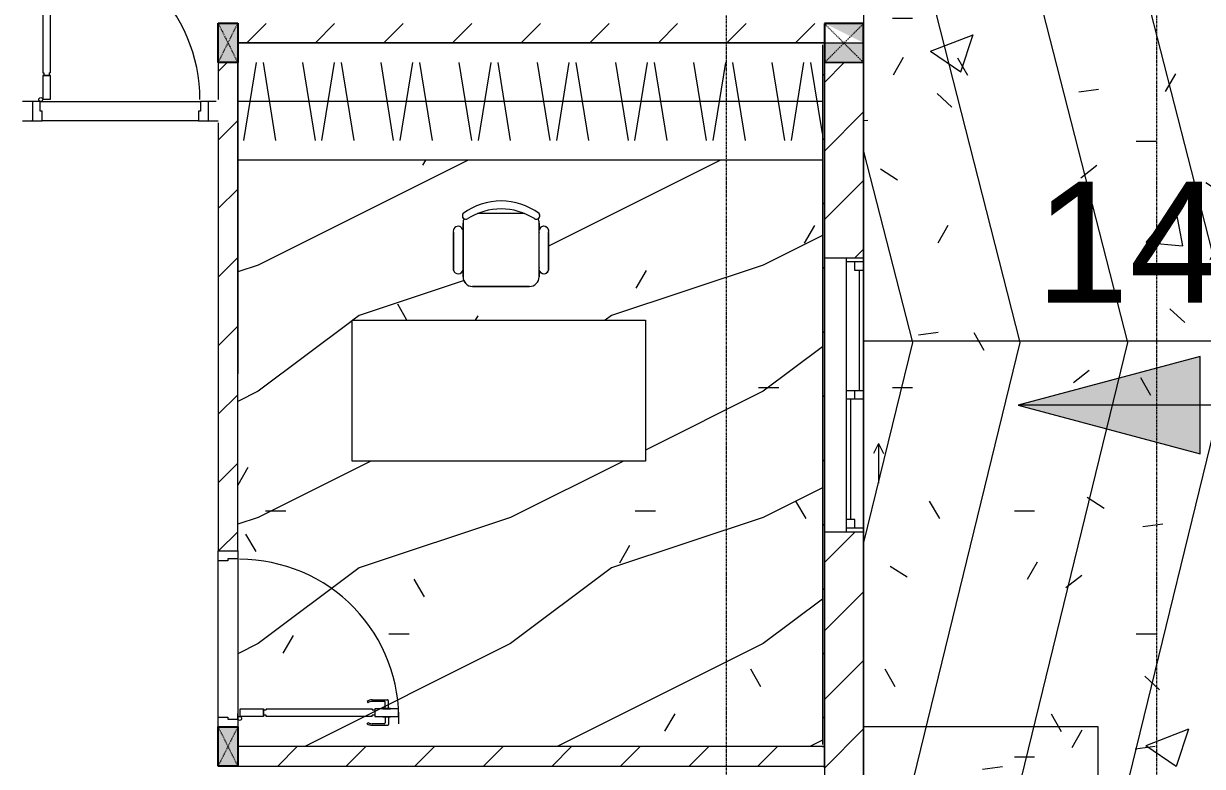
# Model space of a CAD drawing. Header units: millimetres. Extents: x 5121 to 246734, y -48180 to 129206.
# Drawn here: x 49158 to 55185, y 64835 to 68635 of the extents above; entities that cross this region are included whole.
import ezdxf

# ---------------------------------------------------------------- set-up
doc = ezdxf.new("R2010")
doc.units = ezdxf.units.MM
doc.linetypes.add('Dash', pattern=[6, 3, -3])
doc.linetypes.add('Grid Line', pattern=[22.225, 12.7, -3.175, 3.175, -3.175])
for name, color, linetype, lineweight in [('0-1', 7, 'Continuous', 5), ('A-DETL-GENF-1', 50, 'Continuous', 9), ('A-DETL-THIN', 151, 'Continuous', 9), ('A-DOOR-1', 253, 'Continuous', 9), ('A-DOOR-2', 50, 'Continuous', 9), ('A-FLOR-1', 50, 'Continuous', 9), ('A-FLOR-PATT', 8, 'Continuous', 9), ('A-FLOR-PATT-1', 9, 'Continuous', 9), ('A-GLAZ', 151, 'Continuous', 9), ('A-WALL', 113, 'Continuous', 9), ('A-WALL-1', 250, 'Continuous', 18), ('A-WALL-2', 50, 'Continuous', 9), ('A-WALL-PATT-1', 9, 'Continuous', 9), ('A-WALL-PATT-2', 50, 'Continuous', 9), ('A-WALL-PATT-3', 111, 'Continuous', 9), ('G-ANNO-DIMS', 111, 'Continuous', 9), ('G-IMPT', 8, 'Continuous', 9), ('I-FURN', 30, 'Continuous', 9), ('I-FURN-1', 253, 'Continuous', 9), ('M-EQPM', 50, 'Continuous', 9), ('S-COLS', 52, 'Continuous', 9), ('S-COLS-1', 7, 'Continuous', 5), ('S-COLS-2', 10, 'Continuous', 25), ('S-COLS-3', 50, 'Continuous', 9), ('S-COLS-4', 253, 'Continuous', 9), ('S-COLS-5', 52, 'Continuous', 25), ('S-COLS-6', 52, 'Dash', 9), ('S-COLS-HDLN', 52, 'Dash', 9), ('S-COLS-HDLN-1', 50, 'Dash', 9), ('S-GRID-1', 1, 'Grid Line', 9)]:
    doc.layers.add(name, color=color, linetype=linetype, lineweight=lineweight)
doc.styles.add('Arial_11', font='arial_0.ttf', dxfattribs={"height": 620})
pattern_1 = [(45, (0, 0), (-175.3625, 175.3625), [])]

# ---------------------------------------------------------------- blocks, each defined once
blk = doc.blocks.new('DOOR_CW_01 CANH MO-PANEL KINH - DIW_01-900x2200-CỬA GỖ VÂN LAMINATE-553375-TKCS_MB TỔNG THỂ TẦNG 1')
at = {"layer": 'A-DETL-GENF-1'}
for p, q in [((-397, -182), (-397, -62)), ((-397, -62), (-357, -62)), ((-357, -62), (-357, -182)), ((-357, -182), (-397, -182)), ((-397, -196), (-391, -196)), ((-397, -738), (-397, -196)), ((-391, -196), (-391, -182)), ((-391, -182), (-363, -182)), ((-363, -182), (-363, -196)), ((-357, -196), (-363, -196)), ((-357, -196), (-357, -738)), ((-433.9, -711.2), (-427.3, -715.8)), ((-320.1, -711.2), (-326.7, -715.8)), ((-442, -737), (-442, -816.5)), ((-434, -799.5), (-434, -737)), ((-397, -738), (-391, -738)), ((-357, -752), (-397, -752)), ((-397, -752), (-397, -872)), ((-391, -752), (-391, -738)), ((-363, -752), (-391, -752)), ((-357, -738), (-363, -738)), ((-363, -738), (-363, -752)), ((-357, -872), (-357, -752)), ((-320, -799.5), (-320, -737)), ((-312, -737), (-312, -816.5)), ((-399, -820.5), (-438, -820.5)), ((-399, -803.5), (-430, -803.5)), ((-399, -792.2), (-399, -831.8)), ((-397, -792.2), (-399, -792.2)), ((-399, -831.8), (-397, -831.8)), ((-397, -792.2), (-397, -831.8)), ((-357, -792.2), (-357, -831.8)), ((-357, -792.2), (-355, -792.2)), ((-355, -831.8), (-357, -831.8)), ((-355, -792.2), (-355, -831.8)), ((-355, -803.5), (-324, -803.5)), ((-355, -820.5), (-316, -820.5)), ((-397, -872), (-357, -872))]:
    blk.add_line(p, q, dxfattribs=at)
blk.add_circle((-407, -60), 10, dxfattribs=at)
for centre, radius, start, end in [((-407, -60), 814, 268, 0), ((-397, -737), 45, 145, 180), ((-397, -737), 37, 145, 180), ((-357, -737), 37, 0, 35), ((-357, -737), 45, 360, 35), ((-438, -816.5), 4, 180, 270), ((-430, -799.5), 4, 180, 270), ((-324, -799.5), 4, 270, 0), ((-316, -816.5), 4, 270, 0)]:
    blk.add_arc(centre, radius, start, end, dxfattribs=at)
at = {"layer": 'A-DOOR-2'}
for p, q in [((-450, -50), (-450, 50)), ((-450, 50), (-400, 50)), ((-400, 50), (-400, 0)), ((400, 0), (400, 50)), ((400, 50), (450, 50)), ((450, 50), (450, -50)), ((-410, -50), (-450, -50)), ((-410, 0), (-410, -50)), ((-400, 0), (-410, 0)), ((-407, -50), (-382, -50)), ((410, 0), (400, 0)), ((410, -50), (410, 0)), ((450, -50), (410, -50))]:
    blk.add_line(p, q, dxfattribs=at)
blk = doc.blocks.new('TU DO LV A - TU DO LV A-V20-TKCS_MB TỔNG THỂ TẦNG 1')
at = {"layer": 'I-FURN'}
for p, q in [((10, 0), (3000, 0)), ((169, -101), (104.4, -499)), ((202.5, -101), (267.1, -499)), ((404.3, -101), (468.9, -499)), ((569, -101), (504.4, -499)), ((602.5, -101), (667.1, -499)), ((804.3, -101), (868.9, -499)), ((969, -101), (904.4, -499)), ((1002.5, -101), (1067.1, -499)), ((1204.3, -101), (1268.9, -499)), ((1369, -101), (1304.4, -499)), ((1402.5, -101), (1467.1, -499)), ((1604.3, -101), (1668.9, -499)), ((1769, -101), (1704.4, -499)), ((1802.5, -101), (1867.1, -499)), ((2004.3, -101), (2068.9, -499)), ((2169, -101), (2104.4, -499)), ((2202.5, -101), (2267.1, -499)), ((2404.3, -101), (2468.9, -499)), ((2569, -101), (2504.4, -499)), ((2602.5, -101), (2667.1, -499)), ((2804.3, -101), (2868.9, -499)), ((2969, -101), (2904.4, -499)), ((10, -136.3), (68.9, -499)), ((10, -300), (3000, -300)), ((0, -600), (0, -590))]:
    blk.add_line(p, q, dxfattribs=at)
at = {"layer": 'I-FURN-1'}
for p, q in [((10, 0), (3000, 0)), ((0, -600), (0, -590))]:
    blk.add_line(p, q, dxfattribs=at)
blk = doc.blocks.new('BAN LV A - BAN LV A_dwg_ban hoc2-348006-TKCS_MB TỔNG THỂ TẦNG 1')
at = {"layer": 'I-FURN'}
for p, q in [((145.8, 437.4), (-145.8, 437.4)), ((-194.4, 388.8), (-194.4, 113.4)), ((194.4, 113.4), (194.4, 388.8)), ((-243, 354.4), (-243, 162)), ((194.4, 351.4), (194.4, 150.8)), ((243.7, 162), (243.7, 354.4)), ((-120.5, 64.8), (120.5, 64.8))]:
    blk.add_line(p, q, dxfattribs=at)
at = {"layer": 'I-FURN', "flags": 128}
blk.add_lwpolyline([(-737.8, 610.5), (-737.8, 1330.5), (-154.9, 1330.5), (762.2, 1330.5), (762.2, 610.5)], close=True, dxfattribs=at)
at = {"layer": 'I-FURN'}
for centre, radius, start, end in [((-145.8, 388.8), 48.6, 90, 180), ((145.8, 388.8), 48.6, 360, 90), ((-218.7, 347.3), 25.3, 343.7398, 163.7398), ((219.4, 347.3), 25.3, 16.2602, 170.70537), ((-218.7, 154.9), 25.3, 163.7398, 16.2602), ((219.4, 154.9), 25.3, 189.29463, 16.2602), ((-180.2, 75.4), 17.8, 57.97259, 216.69006), ((-145.8, 113.4), 48.6, 180, 207.58444), ((0, 324), 324, 233.1301, 306.8699), ((0, 359.3), 318.2, 237.57575, 302.42425), ((180.2, 75.4), 17.8, 323.30994, 122.02741), ((145.8, 113.4), 48.6, 332.41556, 0)]:
    blk.add_arc(centre, radius, start, end, dxfattribs=at)
blk = doc.blocks.new('BAN LV A - BAN LV A_dwg-348005-TKCS_MB TỔNG THỂ TẦNG 1')
at = {"extrusion": (0, 0, -1), "zscale": -1, "rotation": 180}
blk.add_blockref('BAN LV A - BAN LV A_dwg_ban hoc2-348006-TKCS_MB TỔNG THỂ TẦNG 1', (-729, 1383.7), dxfattribs=at)
blk = doc.blocks.new('BAN LV A - BAN LV A-401069-TKCS_MB TỔNG THỂ TẦNG 1')
at = {"layer": 'I-FURN-1'}
for p, q in [((-8.8, -53.2), (1491.2, -53.2)), ((-8.8, -773.2), (-8.8, -53.2)), ((1491.2, -53.2), (1491.2, -773.2)), ((1491.2, -773.2), (-8.8, -773.2)), ((583.2, -946.3), (874.8, -946.3)), ((534.6, -1029.3), (534.6, -994.9)), ((923.4, -994.9), (923.4, -1032.3)), ((486, -1221.7), (486, -1029.3)), ((972.7, -1029.3), (972.7, -1221.7)), ((534.6, -1270.3), (534.6, -1235.9)), ((923.4, -1232.9), (923.4, -1270.3))]:
    blk.add_line(p, q, dxfattribs=at)
for centre, radius, start, end in [((583.2, -994.9), 48.6, 90, 180), ((874.8, -994.9), 48.6, 0, 90), ((510.3, -1036.4), 25.3, 16.2602, 163.7398), ((948.4, -1036.4), 25.3, 16.2602, 170.70537), ((510.3, -1228.8), 25.3, 163.7398, 343.7398), ((948.4, -1228.8), 25.3, 189.29463, 16.2602), ((548.9, -1308.3), 17.8, 119.40397, 216.69006), ((583.2, -1270.3), 48.6, 180, 207.58444), ((729, -1059.7), 324, 233.1301, 306.8699), ((874.8, -1270.3), 48.6, 332.41556, 0), ((909.2, -1308.3), 17.8, 323.30994, 60.59603)]:
    blk.add_arc(centre, radius, start, end, dxfattribs=at)
at = {"extrusion": (0, 0, -1), "zscale": -1, "rotation": 180}
blk.add_blockref('BAN LV A - BAN LV A_dwg-348005-TKCS_MB TỔNG THỂ TẦNG 1', (0, 0), dxfattribs=at)
blk = doc.blocks.new('G1_SOF - BO TRU - 100x200-V75-TKCS_MB TỔNG THỂ TẦNG 1')
at = {"layer": 'S-COLS-3'}
blk.add_hatch(color=256, dxfattribs=at).paths.add_polyline_path([(-50, 0), (-49.6, -100), (50, -100), (50, 100), (-50, 98.4), (-50, 47)])
at = {"layer": 'S-COLS-2'}
for p, q in [((-50, 100), (50, 100)), ((-50, -100), (-50, 100)), ((50, 100), (50, -100)), ((50, -100), (-50, -100))]:
    blk.add_line(p, q, dxfattribs=at)
at = {"layer": 'S-COLS-HDLN-1'}
for p, q in [((50, -100), (-50, 100)), ((-50, -100), (50, 100))]:
    blk.add_line(p, q, dxfattribs=at)
blk = doc.blocks.new('DOOR_CW_01 CANH MO-PANEL KINH - DIG_01-900x2200-CỬA NHÔM KÍNH-400868-TKCS_MB TỔNG THỂ TẦNG 1')
at = {"layer": 'A-DETL-GENF-1'}
for p, q in [((-397, 872), (-357, 872)), ((-397, 752), (-397, 872)), ((-357, 872), (-357, 752)), ((-442, 737), (-442, 816.5)), ((-399, 820.5), (-438, 820.5)), ((-434, 799.5), (-434, 737)), ((-399, 803.5), (-430, 803.5)), ((-399, 831.8), (-397, 831.8)), ((-399, 792.2), (-399, 831.8)), ((-397, 792.2), (-399, 792.2)), ((-397, 792.2), (-397, 831.8)), ((-357, 792.2), (-357, 831.8)), ((-355, 831.8), (-357, 831.8)), ((-357, 792.2), (-355, 792.2)), ((-355, 792.2), (-355, 831.8)), ((-355, 820.5), (-316, 820.5)), ((-355, 803.5), (-324, 803.5)), ((-320, 799.5), (-320, 737)), ((-312, 737), (-312, 816.5)), ((-357, 752), (-397, 752)), ((-397, 738), (-391, 738)), ((-397, 738), (-397, 196)), ((-363, 752), (-391, 752)), ((-391, 752), (-391, 738)), ((-363, 738), (-363, 752)), ((-357, 738), (-363, 738)), ((-357, 196), (-357, 738)), ((-433.9, 711.2), (-427.3, 715.8)), ((-320.1, 711.2), (-326.7, 715.8)), ((-397, 196), (-391, 196)), ((-357, 182), (-397, 182)), ((-397, 182), (-397, 62)), ((-391, 196), (-391, 182)), ((-391, 182), (-363, 182)), ((-357, 196), (-363, 196)), ((-363, 182), (-363, 196)), ((-357, 62), (-357, 182)), ((-397, 62), (-357, 62))]:
    blk.add_line(p, q, dxfattribs=at)
blk.add_circle((-407, 60), 10, dxfattribs=at)
for centre, radius, start, end in [((-407, 60), 814, 360, 92), ((-438, 816.5), 4, 90, 180), ((-430, 799.5), 4, 90, 180), ((-324, 799.5), 4, 360, 90), ((-316, 816.5), 4, 0, 90), ((-397, 737), 45, 180, 215), ((-397, 737), 37, 180, 215), ((-357, 737), 37, 325, 0), ((-357, 737), 45, 325, 0)]:
    blk.add_arc(centre, radius, start, end, dxfattribs=at)
at = {"layer": 'A-DOOR-2'}
for p, q in [((-410, 50), (-450, 50)), ((-450, 50), (-450, -50)), ((-410, 0), (-410, 50)), ((-400, 0), (-410, 0)), ((-407, 50), (-382, 50)), ((-400, -50), (-400, 0)), ((410, 0), (400, 0)), ((400, 0), (400, -50)), ((450, 50), (410, 50)), ((410, 50), (410, 0)), ((450, -50), (450, 50)), ((-450, -50), (-400, -50)), ((400, -50), (450, -50))]:
    blk.add_line(p, q, dxfattribs=at)
blk = doc.blocks.new('NCV_TKTC_TANG 1_rvt-1-TKCS_MB TỔNG THỂ TẦNG 1')
at = {"layer": 'A-FLOR-PATT-1'}
h = blk.add_hatch(dxfattribs=at)
h.set_pattern_fill('FP_5', color=256, style=0, pattern_type=2)
h.set_pattern_definition([(0, (0, 0), (2519.68, 629.92), [103.937, -1785.823, 103.937, -1785.823, -10078.72]), (0, (0, 0), (2519.68, 629.92), [-3779.52, 103.937, -3675.583, 103.937, -1785.823, -4409.44]), (0, (0, 0), (2519.68, 629.92), [-9448.8, 103.937, -1155.903, 103.937, -3045.663]), (120, (944.9, 314.96), (-1805.3667, 1867.147), [103.937, -1785.823, 103.937, -11864.543]), (120, (944.9, 314.96), (-1805.3667, 1867.147), [-1993.697, -1785.823, 103.937, -3675.583, -6299.2]), (120, (944.9, 314.96), (-1805.3667, 1867.147), [-7559.04, 103.937, -1785.823, 103.937, -4305.503]), (120, (944.9, 314.96), (-1805.3667, 1867.147), [-9552.737, -1155.903, 103.937, -3045.663]), (240, (1259.84, 1574.8), (-714.3133, -2497.067), [103.937, -1785.823, 103.937, -11864.543]), (240, (1259.84, 1574.8), (-714.3133, -2497.067), [-1993.697, -1785.823, 103.937, -3675.583, -6299.2]), (240, (1259.84, 1574.8), (-714.3133, -2497.067), [-7559.04, 103.937, -1785.823, 103.937, -4305.503]), (240, (1259.84, 1574.8), (-714.3133, -2497.067), [-9552.737, -1155.903, 103.937, -3045.663])])
h.paths.add_polyline_path([(50252.6, 64936.9), (53242.6, 64936.9), (53242.6, 67936.9), (50252.6, 67936.9), (50252.6, 65036.9)])
h.paths.add_polyline_path([(52337.1, 66397.4), (50837.1, 66397.4), (50837.1, 67117.4), (52337.1, 67117.4)])
h.paths.add_polyline_path([(51745.1, 67290.5), (51440.9, 67292.2), (51429.2, 67297), (51411.4, 67314.8), (51404.9, 67339.1), (51403.1, 67370.6), (51395.7, 67360.8), (51384.5, 67355.7), (51369.8, 67357.6), (51365.3, 67360.8), (51355.6, 67376.9), (51356.3, 67577.1), (51365.6, 67593.9), (51377.4, 67598.2), (51389.8, 67596.3), (51399.8, 67588.6), (51404.9, 67577.1), (51408, 67627.3), (51410.4, 67637), (51404.2, 67642.9), (51406.9, 67664.4), (51455.5, 67694.3), (51511, 67715.7), (51569.5, 67726.5), (51629, 67726.5), (51687.5, 67715.7), (51743, 67694.3), (51793.7, 67663.1), (51791.6, 67639.5), (51788.1, 67637), (51793.7, 67614.5), (51796.3, 67586.1), (51805.8, 67595.2), (51818.5, 67598.3), (51831.1, 67594.6), (51837.9, 67586.1), (51842.3, 67565.9), (51842.3, 67373.5), (51824.4, 67356.1), (51811.5, 67356.1), (51800.3, 67362.5), (51793.7, 67367.6), (51792, 67326.5), (51787.1, 67314.8), (51769.4, 67297), (51757.6, 67292.2)])
h = blk.add_hatch(dxfattribs=at)
h.set_pattern_fill('FP_4', color=256, style=0, pattern_type=2)
h.set_pattern_definition([(216.87, (516.46, 1291.15), (3873.4454, 2582.3069), [645.575, -5810.175]), (206.565, (1291.15, 903.8), (-1291.1515, -1291.1492), [1443.55, -1443.55]), (198.435, (1291.15, 258.23), (-2582.2983, -1291.1527), [816.596, -3266.38])])
h.paths.add_polyline_path([(50252.6, 64936.9), (53242.6, 64936.9), (53242.6, 67936.9), (50252.6, 67936.9), (50252.6, 65036.9)])
h.paths.add_polyline_path([(52337.1, 66397.4), (50837.1, 66397.4), (50837.1, 67117.4), (52337.1, 67117.4)])
h.paths.add_polyline_path([(51745.1, 67290.5), (51440.9, 67292.2), (51429.2, 67297), (51411.4, 67314.8), (51404.9, 67339.1), (51403.1, 67370.6), (51395.7, 67360.8), (51384.5, 67355.7), (51369.8, 67357.6), (51365.3, 67360.8), (51355.6, 67376.9), (51356.3, 67577.1), (51365.6, 67593.9), (51377.4, 67598.2), (51389.8, 67596.3), (51399.8, 67588.6), (51404.9, 67577.1), (51408, 67627.3), (51410.4, 67637), (51404.2, 67642.9), (51406.9, 67664.4), (51455.5, 67694.3), (51511, 67715.7), (51569.5, 67726.5), (51629, 67726.5), (51687.5, 67715.7), (51743, 67694.3), (51793.7, 67663.1), (51791.6, 67639.5), (51788.1, 67637), (51793.7, 67614.5), (51796.3, 67586.1), (51805.8, 67595.2), (51818.5, 67598.3), (51831.1, 67594.6), (51837.9, 67586.1), (51842.3, 67565.9), (51842.3, 67373.5), (51824.4, 67356.1), (51811.5, 67356.1), (51800.3, 67362.5), (51793.7, 67367.6), (51792, 67326.5), (51787.1, 67314.8), (51769.4, 67297), (51757.6, 67292.2)])
at = {"layer": 'A-WALL-PATT-1'}
h = blk.add_hatch(dxfattribs=at)
h.set_pattern_fill('FP_2', color=256, style=0, pattern_type=2)
h.set_pattern_definition(pattern_1)
h.paths.add_polyline_path([(53152.6, 68536.9), (53452.6, 68536.9), (53255.8, 68635.3), (50252.6, 68635.3), (50252.6, 68536.9), (52627.6, 68536.9)])
h = blk.add_hatch(dxfattribs=at)
h.set_pattern_fill('FP_2', color=256, style=0, pattern_type=2)
h.set_pattern_definition(pattern_1)
h.paths.add_polyline_path([(50152.6, 65020.6), (50153, 65036.9), (50152.6, 65037.4)])
h.paths.add_polyline_path([(50202.6, 65937.4), (50252.6, 65937.4), (50252.6, 68436.9), (50152.6, 68436.9), (50152.6, 65937.4)])
h = blk.add_hatch(dxfattribs=at)
h.set_pattern_fill('FP_2', color=256, style=0, pattern_type=2)
h.set_pattern_definition(pattern_1)
h.paths.add_polyline_path([(49202.6, 68136.9), (49202.6, 68236.9), (49152.6, 68236.9), (49152.9, 68136.9), (49162.6, 68136.9)])
h.paths.add_polyline_path([(50102.6, 68136.9), (50152.6, 68137), (50152.4, 68236.9), (50102.6, 68236.9), (50102.6, 68166.9)])
h = blk.add_hatch(dxfattribs=at)
h.set_pattern_fill('FP_2', color=256, style=0, pattern_type=2)
h.set_pattern_definition(pattern_1)
h.paths.add_polyline_path([(52602.5, 64836.9), (53252.6, 64836.9), (53252.6, 64936.9), (50252.6, 64936.9), (50252.6, 64836.9), (52039.9, 64836.9)])
h.paths.add_polyline_path([(50152.6, 64836.9), (50152.6, 64837), (50152.6, 64853.6)])
at = {"layer": 'A-WALL-PATT-2'}
h = blk.add_hatch(dxfattribs=at)
h.set_pattern_fill('FP_10', color=256, style=0, pattern_type=2)
h.set_pattern_definition([(45, (0, 0), (-164.4023, 164.4023), [])])
h.paths.add_polyline_path([(53252.6, 64936.9), (53252.6, 68526.9), (53242.6, 68526.9), (53242.6, 64936.9)])
at = {"layer": 'A-FLOR-1'}
for p, q in [((50252.6, 68536.9), (50252.6, 68436.9)), ((53252.6, 68536.9), (50252.6, 68536.9)), ((53252.6, 68526.9), (53252.6, 68536.9)), ((50252.6, 68436.9), (50252.6, 67936.9)), ((50052.6, 68136.9), (49252.6, 68136.9)), ((50252.6, 67936.9), (50252.6, 66843.4)), ((50152.6, 65087.4), (50152.6, 65887.4)), ((50252.6, 65897.4), (50252.6, 65077.4)), ((50152.6, 64836.9), (50152.6, 65037.4)), ((53252.6, 64826.9), (53252.6, 64836.9))]:
    blk.add_line(p, q, dxfattribs=at)
at = {"layer": 'A-WALL-1'}
for p, q in [((53452.6, 68536.9), (53452.6, 68636.9)), ((50252.6, 68536.9), (53452.6, 68536.9)), ((53242.6, 68526.9), (53242.6, 64946.9)), ((53252.6, 64936.9), (53252.6, 68526.9)), ((50152.6, 68436.9), (50152.6, 68247)), ((49202.6, 68236.9), (49152.6, 68236.9)), ((50142.6, 68236.9), (50102.6, 68236.9)), ((49152.6, 68136.9), (49162.6, 68136.9)), ((50152.6, 64936.9), (50152.6, 64836.9)), ((53252.6, 64936.9), (50252.6, 64936.9)), ((53242.6, 64936.9), (53252.6, 64936.9)), ((53252.6, 64836.9), (53252.6, 64936.9)), ((50252.6, 64836.9), (53252.6, 64836.9))]:
    blk.add_line(p, q, dxfattribs=at)
at = {"layer": 'A-WALL-2'}
for p, q in [((50252.6, 65937.4), (50252.6, 68436.9)), ((49242.6, 68236.9), (50062.6, 68236.9)), ((49162.6, 68136.9), (49202.6, 68136.9)), ((50052.6, 68136.9), (49252.6, 68136.9)), ((50102.6, 68136.9), (50152.6, 68136.9)), ((50152.6, 68127), (50152.6, 65937.4)), ((50152.6, 65087.4), (50152.6, 65887.4)), ((50252.6, 65897.4), (50252.6, 65077.4)), ((50152.6, 65037.4), (50152.6, 64936.9))]:
    blk.add_line(p, q, dxfattribs=at)
at = {"layer": 'A-DOOR-1'}
blk.add_blockref('DOOR_CW_01 CANH MO-PANEL KINH - DIG_01-900x2200-CỬA NHÔM KÍNH-400868-TKCS_MB TỔNG THỂ TẦNG 1', (49652.6, 68186.9), dxfattribs=at)
at = {"layer": 'A-DOOR-1', "rotation": 90.00000000000118}
blk.add_blockref('DOOR_CW_01 CANH MO-PANEL KINH - DIW_01-900x2200-CỬA GỖ VÂN LAMINATE-553375-TKCS_MB TỔNG THỂ TẦNG 1', (50202.6, 65487.4), dxfattribs=at)
at = {"layer": 'I-FURN-1', "rotation": 180}
for name, p in [('TU DO LV A - TU DO LV A-V20-TKCS_MB TỔNG THỂ TẦNG 1', (53252.6, 67936.9)), ('BAN LV A - BAN LV A-401069-TKCS_MB TỔNG THỂ TẦNG 1', (52328.3, 66344.2))]:
    blk.add_blockref(name, p, dxfattribs=at)
at = {"layer": 'S-COLS-4', "rotation": 180}
for p in [(50202.6, 68536.9), (50202.6, 64936.9)]:
    blk.add_blockref('G1_SOF - BO TRU - 100x200-V75-TKCS_MB TỔNG THỂ TẦNG 1', p, dxfattribs=at)
blk = doc.blocks.new('1_FAMILY RVT - W01-WxH 1400x1400xmm-389822-TKCS_MB TỔNG THỂ TẦNG 1')
at = {"layer": 'A-GLAZ'}
for p, q in [((248.4, 172.39), (299.2, 197.79)), ((248.4, 172.39), (299.2, 146.99)), ((248.4, 172.39), (451.6, 172.39)), ((-700, 96.19), (-700, -103.81)), ((700, 96.19), (-700, 96.19)), ((-700, 96.19), (-636.5, 96.19)), ((-680.95, 96.19), (-680.95, 7.29)), ((-636.5, 96.19), (-22.225, 96.19)), ((-636.5, 96.19), (-636.5, 51.74)), ((-636.5, 73.965), (-22.225, 73.965)), ((-22.225, 7.29), (-22.225, 96.19)), ((-22.225, 96.19), (22.225, 96.19)), ((22.225, 96.19), (680.95, 96.19)), ((22.225, 96.19), (22.225, 7.29)), ((680.95, 96.19), (700, 96.19)), ((680.95, 96.19), (680.95, 7.29)), ((700, -103.81), (700, 96.19)), ((-700, 7.29), (-680.95, 7.29)), ((-636.5, 51.74), (-680.95, 51.74)), ((-680.95, 7.29), (-22.225, 7.29)), ((22.225, 51.74), (-22.225, 51.74)), ((-22.225, 7.29), (22.225, 7.29)), ((22.225, 29.515), (636.5, 29.515)), ((22.225, 7.29), (636.5, 7.29)), ((636.5, 51.74), (636.5, 7.29)), ((680.95, 51.74), (636.5, 51.74)), ((636.5, 7.29), (700, 7.29)), ((-700, -103.81), (700, -103.81))]:
    blk.add_line(p, q, dxfattribs=at)
blk = doc.blocks.new('TKTC_XREF_251221_MB TANG 1 - TKTC_XREF_260130_MB TANG 1_dwg-4202109-TKCS_MB TỔNG THỂ TẦNG 1')
at = {"layer": 'G-IMPT', "flags": 128}
blk.add_lwpolyline([(-148499.1, -337078.1), (-148499.1, -336309.7), (-149699, -336309.7)], dxfattribs=at)
blk = doc.blocks.new('TKTC_XREF_251221_MB TANG 1 - TKTC_XREF_251221_MB TANG 1-2038492-TKCS_MB TỔNG THỂ TẦNG 1')
blk.add_blockref('TKTC_XREF_251221_MB TANG 1 - TKTC_XREF_260130_MB TANG 1_dwg-4202109-TKCS_MB TỔNG THỂ TẦNG 1', (169499.1, 384109.7))
blk = doc.blocks.new('G1_SOF - BO TRU - 200x200-3050151-TKCS_MB TỔNG THỂ TẦNG 1')
at = {"layer": 'S-COLS-HDLN'}
for p, q in [((-100, 100), (100, -100)), ((100, 100), (-100, -100))]:
    blk.add_line(p, q, dxfattribs=at)

msp = doc.modelspace()

# ---------------------------------------------------------------- hatches: boundary and pattern name
at = {"layer": 'A-FLOR-PATT'}
h = msp.add_hatch(dxfattribs=at)
h.set_pattern_fill('FP_60', color=256, style=0, pattern_type=2)
h.set_pattern_definition([(0, (1247.6, 0), (2492.928, 629.92), [102.833, -1766.863, 102.833, -11738.575]), (0, (1247.6, 0), (2492.928, 629.92), [-1972.53, -1766.863, 102.833, -3636.56, -6232.32]), (0, (1247.6, 0), (2492.928, 629.92), [-7478.784, 102.833, -1766.863, 102.833, -4259.79]), (0, (1247.6, 0), (2492.928, 629.92), [-9451.313, -1143.63, 102.833, -3013.327]), (119.736, (2182.46, 314.96), (-1786.2022, 1867.1433), [103.66, -1781.1, -11936.84]), (119.736, (2182.46, 314.96), (-1786.2022, 1867.1433), [-1884.764, 103.66, -1781.1, -10052.075]), (119.736, (2182.46, 314.96), (-1786.2022, 1867.1433), [-3769.53, 103.66, -3665.866, -6282.547]), (119.736, (2182.46, 314.96), (-1786.2022, 1867.1433), [-7539.056, 103.66, -1781.1, -4397.783]), (119.736, (2182.46, 314.96), (-1786.2022, 1867.1433), [-9423.82, 103.66, -1152.847, -3141.273]), (119.736, (2182.46, 314.96), (-1786.2022, 1867.1433), [-10680.33, 103.66, -3037.61]), (240.264, (2494.1, 1574.8), (-706.734, -2497.0653), [103.66, -1781.1, -11936.84]), (240.264, (2494.1, 1574.8), (-706.734, -2497.0653), [-1884.764, 103.66, -1781.1, -10052.075]), (240.264, (2494.1, 1574.8), (-706.734, -2497.0653), [-3769.53, 103.66, -3665.866, -6282.547]), (240.264, (2494.1, 1574.8), (-706.734, -2497.0653), [-7539.056, 103.66, -1781.1, -4397.783]), (240.264, (2494.1, 1574.8), (-706.734, -2497.0653), [-9423.82, 103.66, -1152.847, -3141.273]), (240.264, (2494.1, 1574.8), (-706.734, -2497.0653), [-10680.33, 103.66, -3037.61])])
h.paths.add_polyline_path([(63152.6, 61490.5), (63149, 69741.9), (63032.6, 69741.9), (63032.6, 69761.9), (53452.6, 69761.9), (53452.6, 64261.9), (53462.6, 64261.9), (53462.6, 64268.6), (60156.1, 64268.5), (60384.5, 64258.6), (60571.3, 64238.3), (60760.5, 64205.4), (60934.5, 64164.3), (61124.5, 64106.2), (61300.1, 64040.1), (61451.9, 63973.1), (61617.5, 63887.5), (61804.5, 63773.4), (61948.3, 63673.2), (62080, 63570.1), (62225.3, 63440.6), (62352.8, 63312.2), (62476.8, 63170.9), (62591.8, 63021.7), (62697.2, 62866.1), (62801.8, 62685.9), (62898.7, 62488), (62958.1, 62347.4), (63027.8, 62145.7), (63071.2, 61993), (63109.5, 61820.7), (63138.9, 61634.6), (63152.2, 61494.6)])
h.paths.add_polyline_path([(46999.2, 65986.9), (47002.6, 65986.9), (47002.6, 66734.9), (46753, 66734.7), (46753, 65986.9), (46757.1, 65986.9)])
h.paths.add_polyline_path([(46887.9, 66124.7), (46859.5, 66132), (46847.7, 66140.4), (46838.8, 66150.5), (46833.7, 66158.9), (46828.3, 66176.3), (46828.3, 66196.3), (46834.4, 66215.7), (46843.6, 66228.6), (46855.2, 66238.3), (46868.9, 66244.7), (46874.7, 66246.4), (46887.9, 66248.2), (46886.3, 66242.2), (46860.3, 66235.2), (46849.9, 66227.5), (46839.9, 66215.7), (46833.4, 66201.3), (46831.2, 66186.7), (46835.3, 66167.2), (46845.2, 66150.5), (46853.7, 66142.5), (46872.2, 66132.8), (46886.6, 66130.7), (46888, 66128.5), (46887.9, 66126.5)])
h.paths.add_polyline_path([(46887.1, 66599.1), (46858.6, 66606.4), (46846.9, 66614.7), (46840.5, 66621.4), (46832.8, 66633.2), (46827.9, 66646.9), (46826.3, 66661.6), (46833.6, 66690.1), (46842.7, 66702.9), (46854.4, 66712.6), (46868, 66719.1), (46873.9, 66720.8), (46887.1, 66722.5), (46885.4, 66716.6), (46859.5, 66709.5), (46847.8, 66700.8), (46839.1, 66690.1), (46832.5, 66675.6), (46830.3, 66661), (46835.3, 66639.5), (46840.8, 66629.5), (46852.9, 66616.9), (46871.3, 66607.2), (46885.8, 66605), (46887.2, 66602.9), (46887.1, 66600.8)])
h = msp.add_hatch(dxfattribs=at)
h.set_pattern_fill('FP_61', color=256, style=0, pattern_type=2)
h.set_pattern_definition([(50.301, (1247.6, 0), (2235.098, -197.64), [235.187, -2587.057]), (354.947, (1247.6, 0), (-432.387, 2369.1), [186.985, -2056.834]), (100.343, (1433.9, -16.5), (1802.72, 2171.464), [200.686, -2207.55]), (46.49, (1247.6, 630), (3325.7, -521.3), [352.53, -3877.85]), (96.566, (1524.8, 586.5), (2912.55, 3068.09), [301.09, -3312.01]), (351.091, (1247.6, 630), (2912.56, 3068.08), [280.52, -3085.78]), (21.205, (1559.2, 472.4), (1860.05, -1268.103), [234.036, -2574.39]), (325.716, (1559.2, 472.4), (758.206, 2283.934), [187.6, -2063.59]), (71.635, (1714.2, 366.8), (2618.27, 1015.84), [200.54, -2205.956]), (37.796, (1247.6, 0), (37.8875, 1048.482), [103.244, -1936.6, 103.244, -1992.915, -2072.694]), (37.796, (1247.6, 0), (37.8875, 1048.482), [-4136.002, 103.244, -1969.45]), (7.58, (1247.6, 0), (819.757, 1242.246), [102.852, -1087.74, 102.852, -1882.507, -786.975]), (7.58, (1247.6, 0), (819.757, 1242.246), [-3175.95, 102.852, -684.123]), (327.222, (552.7, 0), (1663.4756, -71.046), [103.153, -678.31, 103.153, -2335.01, -3235.255]), (327.222, (552.7, 0), (1663.4756, -71.046), [-3219.626, 103.153, -3132.102]), (317.195, (241.1, 0), (1817.303, 315.283), [103.338, -914.388, 103.338, -1518.762, -2301.628]), (317.195, (241.1, 0), (1817.303, 315.283), [-2639.827, 103.34, -2198.29])])
h.paths.add_polyline_path([(63152.6, 61490.5), (63149, 69741.9), (63032.6, 69741.9), (63032.6, 69761.9), (53452.6, 69761.9), (53452.6, 64261.9), (53462.6, 64261.9), (53462.6, 64268.6), (60156.1, 64268.5), (60384.5, 64258.6), (60571.3, 64238.3), (60760.5, 64205.4), (60934.5, 64164.3), (61124.5, 64106.2), (61300.1, 64040.1), (61451.9, 63973.1), (61617.5, 63887.5), (61804.5, 63773.4), (61948.3, 63673.2), (62080, 63570.1), (62225.3, 63440.6), (62352.8, 63312.2), (62476.8, 63170.9), (62591.8, 63021.7), (62697.2, 62866.1), (62801.8, 62685.9), (62898.7, 62488), (62958.1, 62347.4), (63027.8, 62145.7), (63071.2, 61993), (63109.5, 61820.7), (63138.9, 61634.6), (63152.2, 61494.6)])
h.paths.add_polyline_path([(46999.2, 65986.9), (47002.6, 65986.9), (47002.6, 66734.9), (46753, 66734.7), (46753, 65986.9), (46757.1, 65986.9)])
h.paths.add_polyline_path([(46887.9, 66124.7), (46859.5, 66132), (46847.7, 66140.4), (46838.8, 66150.5), (46833.7, 66158.9), (46828.3, 66176.3), (46828.3, 66196.3), (46834.4, 66215.7), (46843.6, 66228.6), (46855.2, 66238.3), (46868.9, 66244.7), (46874.7, 66246.4), (46887.9, 66248.2), (46886.3, 66242.2), (46860.3, 66235.2), (46849.9, 66227.5), (46839.9, 66215.7), (46833.4, 66201.3), (46831.2, 66186.7), (46835.3, 66167.2), (46845.2, 66150.5), (46853.7, 66142.5), (46872.2, 66132.8), (46886.6, 66130.7), (46888, 66128.5), (46887.9, 66126.5)])
h.paths.add_polyline_path([(46887.1, 66599.1), (46858.6, 66606.4), (46846.9, 66614.7), (46840.5, 66621.4), (46832.8, 66633.2), (46827.9, 66646.9), (46826.3, 66661.6), (46833.6, 66690.1), (46842.7, 66702.9), (46854.4, 66712.6), (46868, 66719.1), (46873.9, 66720.8), (46887.1, 66722.5), (46885.4, 66716.6), (46859.5, 66709.5), (46847.8, 66700.8), (46839.1, 66690.1), (46832.5, 66675.6), (46830.3, 66661), (46835.3, 66639.5), (46840.8, 66629.5), (46852.9, 66616.9), (46871.3, 66607.2), (46885.8, 66605), (46887.2, 66602.9), (46887.1, 66600.8)])
at = {"layer": 'A-WALL-PATT-3'}
h = msp.add_hatch(dxfattribs=at)
h.set_pattern_fill('FP_1', color=256, style=0, pattern_type=2)
h.set_pattern_definition(pattern_1)
h.paths.add_polyline_path([(53452.6, 64258.6), (53452.6, 66035.3), (53252.6, 66035.3), (53252.6, 64258.6)])
h.paths.add_polyline_path([(53252.6, 67435.3), (53452.6, 67435.3), (53452.6, 68435.3), (53252.6, 68435.3), (53252.6, 67936.9)])
at = {"layer": 'G-ANNO-DIMS'}
msp.add_hatch(color=256, dxfattribs=at).paths.add_polyline_path([(54243.6, 66683), (55173.6, 66433.9), (55173.6, 66932.2)])
at = {"layer": 'S-COLS-1'}
msp.add_hatch(color=256, dxfattribs=at).paths.add_polyline_path([(53452.6, 68435.3), (53452.7, 68435.3), (53450.8, 68635.3), (53255.8, 68635.3), (53452.6, 68536.9), (53252.7, 68536.9), (53252.7, 68435.3)])

# ---------------------------------------------------------------- linework, layer by layer
at = {"layer": 'A-DETL-THIN'}
for p, q in [((53452.6, 69761.9), (53452.6, 64261.9)), ((53547.4, 69761.9), (54252.6, 67003)), ((54097.4, 69761.9), (54802.6, 67003)), ((54647.4, 69761.9), (55352.6, 67003)), ((53452.6, 67980.9), (53702.6, 67003)), ((53452.6, 67011.9), (63152.6, 67011.9)), ((53702.6, 67003), (53452.6, 65980.1)), ((54252.6, 67003), (53582.7, 64261.9)), ((54802.6, 67003), (54132.7, 64261.9)), ((55352.6, 67003), (54682.7, 64261.9))]:
    msp.add_line(p, q, dxfattribs=at)
at = {"layer": 'A-WALL'}
msp.add_line((53452.6, 68435.3), (53252.6, 68435.3), dxfattribs=at)
at = {"layer": 'A-WALL-1'}
for p, q in [((53252.6, 68435.3), (53252.6, 67435.3)), ((53452.6, 67435.3), (53452.6, 68435.3)), ((53252.6, 66035.3), (53252.6, 64258.6)), ((53452.6, 64258.6), (53452.6, 66035.3))]:
    msp.add_line(p, q, dxfattribs=at)
at = {"layer": 'G-ANNO-DIMS'}
for p, q in [((55173.6, 66932.2), (54243.6, 66683)), ((55173.6, 66433.9), (55173.6, 66932.2)), ((54243.6, 66683), (55173.6, 66433.9)), ((57343.6, 66683), (54243.6, 66683))]:
    msp.add_line(p, q, dxfattribs=at)
at = {"layer": 'S-COLS'}
msp.add_line((53252.7, 68435.3), (53452.7, 68435.3), dxfattribs=at)
at = {"layer": 'S-COLS-5'}
for p, q in [((53452.7, 68635.3), (53252.7, 68635.3)), ((53252.7, 68635.3), (53252.7, 68435.3)), ((53452.7, 68435.3), (53452.7, 68635.3))]:
    msp.add_line(p, q, dxfattribs=at)
at = {"layer": 'S-GRID-1'}
for p, q in [((52752.6, 23210.6), (52752.6, 78232.7)), ((54952.6, 23210.6), (54952.6, 78232.7))]:
    msp.add_line(p, q, dxfattribs=at)

# ---------------------------------------------------------------- block references
at = {"layer": '0-1'}
msp.add_blockref('NCV_TKTC_TANG 1_rvt-1-TKCS_MB TỔNG THỂ TẦNG 1', (0, 0), dxfattribs=at)
at = {"layer": 'A-GLAZ', "rotation": 269.9999999999999}
msp.add_blockref('1_FAMILY RVT - W01-WxH 1400x1400xmm-389822-TKCS_MB TỔNG THỂ TẦNG 1', (53356.4, 66735.3), dxfattribs=at)
at = {"layer": 'M-EQPM'}
msp.add_blockref('TKTC_XREF_251221_MB TANG 1 - TKTC_XREF_251221_MB TANG 1-2038492-TKCS_MB TỔNG THỂ TẦNG 1', (33652.6, 17236.9), dxfattribs=at)
at = {"layer": 'S-COLS-6'}
msp.add_blockref('G1_SOF - BO TRU - 200x200-3050151-TKCS_MB TỔNG THỂ TẦNG 1', (53352.7, 68535.3), dxfattribs=at)

# ---------------------------------------------------------------- texts
at = {"layer": 'G-ANNO-DIMS', "insert": (54329.3, 67827.1), "char_height": 620, "width": 3514.362, "attachment_point": 1, "line_spacing_factor": 0.941778, "style": 'Arial_11'}
msp.add_mtext('14.69%', dxfattribs=at)

doc.saveas('drawing.dxf')
